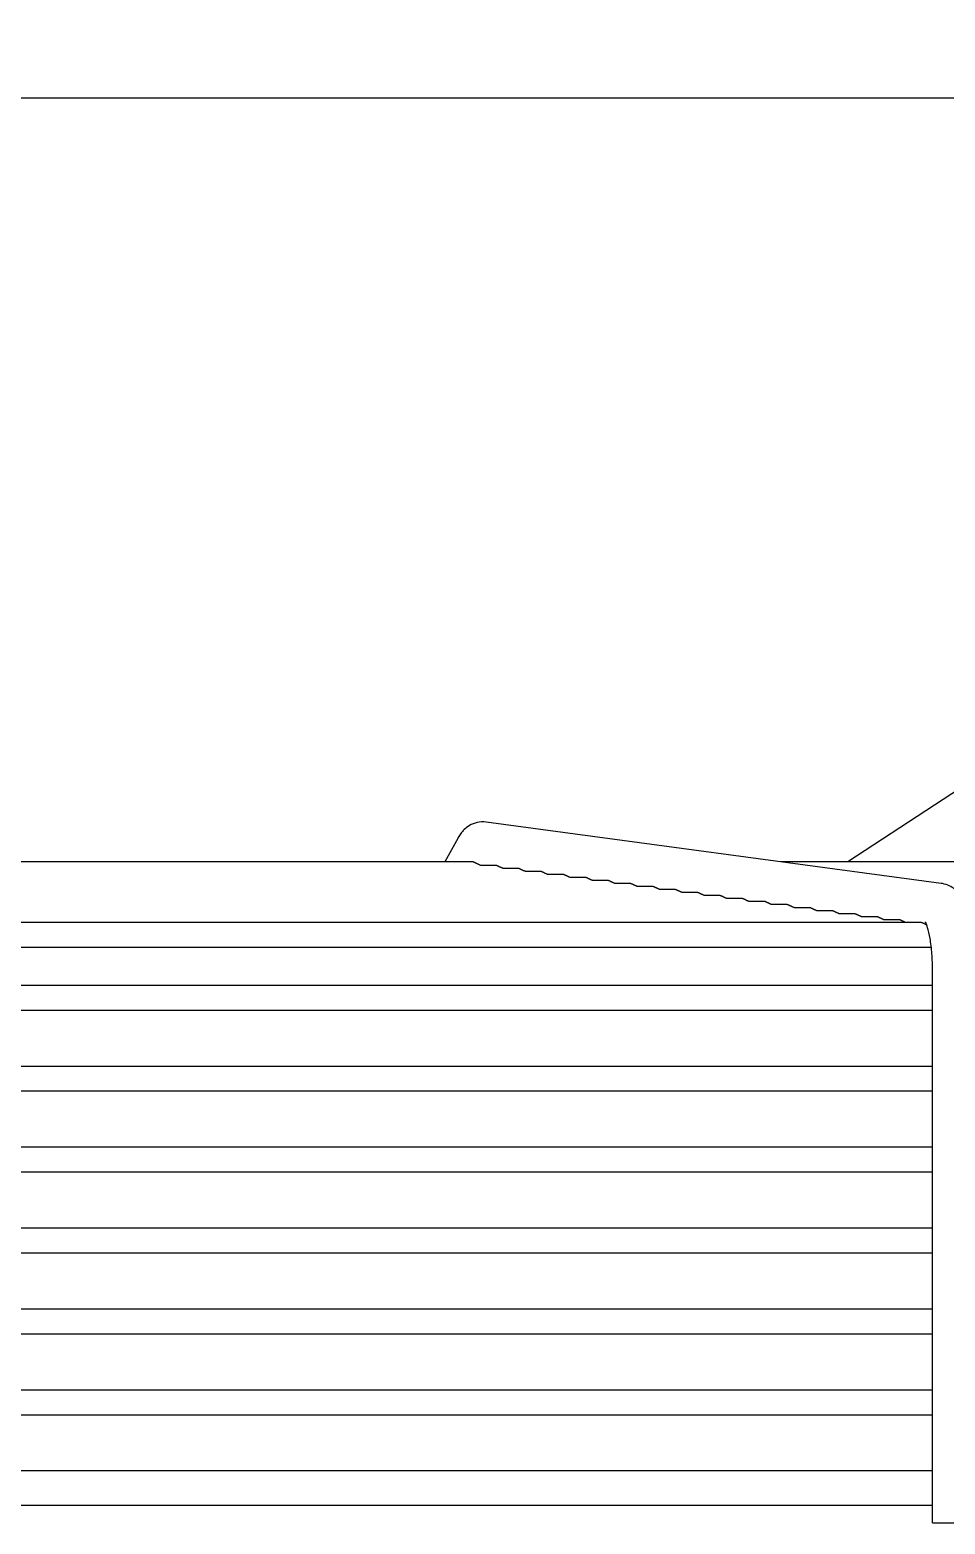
# Model space of a CAD drawing. Header units: millimetres. Extents: x 17700 to 32328, y 19251 to 29476.
# Drawn here: x 18041.08 to 18045.18, y 19604.19 to 19610.88 of the extents above; entities that cross this region are included whole.
import ezdxf

# ---------------------------------------------------------------- set-up
doc = ezdxf.new("R2010")
doc.units = ezdxf.units.MM
doc.header["$LTSCALE"] = 5
doc.layers.add('UNIT', color=6, linetype='Continuous')
doc.styles.add('SUBMITTAL', font='romans.shx', dxfattribs={"width": 0.75})
doc.dimstyles.new('SUBMITTAL', dxfattribs={"dimtxt": 0.09375, "dimasz": 0.09375, "dimexe": 0.03125, "dimexo": 0.0625, "dimgap": 0.0625, "dimtad": 0, "dimdec": 4, "dimzin": 4, "dimdsep": 46, "dimlunit": 4, "dimtxsty": 'SUBMITTAL', "dimcen": 0.09375, "dimclre": 6, "dimadec": 0, "dimazin": 0, "dimtfac": 1, "dimtdec": 0, "dimtofl": 0, "dimtmove": 0, "dimatfit": 3, "dimfxl": 0, "dimfrac": 2, "dimtolj": 1, "dimtzin": 4, "dimarcsym": 0})

msp = doc.modelspace()

# ---------------------------------------------------------------- linework, layer by layer
at = {"layer": 'UNIT'}
for p, q in [((18036.0256, 19610.5774), (18046.1049, 19610.5774)), ((18045.6803, 19607.7721), (18044.7434, 19607.1581)), ((18045.16, 19607.0615), (18043.1246, 19607.3361)), ((18042.9997, 19607.2662), (18042.9398, 19607.1581)), ((18043.0665, 19607.1581), (18039.064, 19607.1581)), ((18043.1001, 19607.1434), (18043.1685, 19607.1434)), ((18043.2, 19607.1299), (18043.2687, 19607.1299)), ((18043.3002, 19607.1164), (18043.3689, 19607.1164)), ((18045.9495, 19607.1581), (18044.4439, 19607.1581)), ((18043.4004, 19607.1029), (18043.4691, 19607.1029)), ((18043.5006, 19607.0894), (18043.5694, 19607.0894)), ((18043.6008, 19607.0759), (18043.6696, 19607.0759)), ((18043.7009, 19607.0624), (18043.7698, 19607.0624)), ((18043.8011, 19607.0489), (18043.87, 19607.0489)), ((18043.9013, 19607.0354), (18043.9702, 19607.0354)), ((18044.0015, 19607.0219), (18044.0705, 19607.0219)), ((18044.1017, 19607.0084), (18044.1707, 19607.0084)), ((18044.2019, 19606.9949), (18044.2709, 19606.9949)), ((18044.302, 19606.9814), (18044.3711, 19606.9814)), ((18044.4022, 19606.9679), (18044.4714, 19606.9679)), ((18044.5024, 19606.9544), (18044.5716, 19606.9544)), ((18044.6026, 19606.9409), (18044.6718, 19606.9409)), ((18044.7028, 19606.9274), (18044.772, 19606.9274)), ((18044.803, 19606.9139), (18044.8723, 19606.9139)), ((18045.0727, 19606.8869), (18037.0578, 19606.8869)), ((18044.9032, 19606.9004), (18044.9725, 19606.9004)), ((18037.0142, 19606.7767), (18045.1164, 19606.7767)), ((18045.1222, 19604.1995), (18045.1222, 19606.6689)), ((18045.1222, 19606.605), (18037.0083, 19606.605)), ((18044.3436, 19606.6064), (18044.3436, 19606.605)), ((18037.0083, 19606.4948), (18045.1222, 19606.4948)), ((18045.1222, 19606.2428), (18037.0083, 19606.2428)), ((18037.0083, 19606.1326), (18045.1222, 19606.1326)), ((18045.1222, 19605.8806), (18037.0083, 19605.8806)), ((18037.0083, 19605.7704), (18045.1222, 19605.7704)), ((18045.1222, 19605.5184), (18037.0083, 19605.5184)), ((18037.0083, 19605.4081), (18045.1222, 19605.4081)), ((18045.1222, 19605.1562), (18037.0083, 19605.1562)), ((18037.0083, 19605.0459), (18045.1222, 19605.0459)), ((18045.1222, 19604.794), (18037.0083, 19604.794)), ((18037.0083, 19604.6837), (18045.1222, 19604.6837)), ((18045.1222, 19604.4318), (18037.0083, 19604.4318)), ((18037.0083, 19604.2782), (18045.1222, 19604.2782)), ((18045.1222, 19604.1995), (18045.3191, 19604.1995))]:
    msp.add_line(p, q, dxfattribs=at)
for centre, start, end in [((18042.2204, 19606.6132), 353.99009, 355.0051), ((18043.0078, 19606.6132), 184.9949, 186.00991)]:
    msp.add_arc(centre, 0.0787, start, end, dxfattribs=at)
for major_axis, start_param, end_param in [((-0.0861, 0.0478), 1.366612, 1.389255), ((0.0861, -0.0478), 6.024051, 6.046695)]:
    msp.add_ellipse((18042.7817, 19606.6705), major_axis=major_axis, ratio=0.875426, start_param=start_param, end_param=end_param, dxfattribs=at)
for points, knots in [([(18043.1246, 19607.3361), (18043.1113, 19607.3379), (18043.0973, 19607.3372), (18043.0716, 19607.3314), (18043.0602, 19607.3265), (18043.0412, 19607.3152), (18043.0335, 19607.3089), (18043.0207, 19607.2964), (18043.0156, 19607.2903), (18043.0068, 19607.2782), (18043.0031, 19607.2722), (18042.9998, 19607.2663), (18042.9998, 19607.2662), (18042.9997, 19607.2662)], [3.1066861, 3.1066861, 3.1066861, 3.1066861, 3.1999885, 3.1999885, 3.2942363, 3.2942363, 3.388484, 3.388484, 3.4827318, 3.4827318, 3.5769796, 3.5769796, 3.577925, 3.577925, 3.577925, 3.577925]), ([(18043.0665, 19607.1581), (18043.0666, 19607.1581), (18043.0666, 19607.1581), (18043.0666, 19607.1581), (18043.0669, 19607.1581), (18043.0671, 19607.1581), (18043.0674, 19607.158), (18043.0677, 19607.1579), (18043.0681, 19607.1579), (18043.0684, 19607.1577), (18043.0688, 19607.1576), (18043.0692, 19607.1575), (18043.0697, 19607.1573), (18043.0701, 19607.1571), (18043.0706, 19607.1569), (18043.0711, 19607.1567), (18043.0716, 19607.1564), (18043.0722, 19607.1562), (18043.0728, 19607.1559), (18043.0734, 19607.1556), (18043.074, 19607.1553), (18043.0747, 19607.155), (18043.0753, 19607.1546), (18043.0761, 19607.1543), (18043.0768, 19607.1539), (18043.0776, 19607.1535), (18043.0783, 19607.1531), (18043.0792, 19607.1527), (18043.08, 19607.1523), (18043.0809, 19607.1518), (18043.0818, 19607.1514), (18043.0827, 19607.1509), (18043.0837, 19607.1504), (18043.0847, 19607.15), (18043.0857, 19607.1495), (18043.0867, 19607.149), (18043.0878, 19607.1484), (18043.0889, 19607.1479), (18043.0901, 19607.1474), (18043.0913, 19607.1469), (18043.0925, 19607.1463), (18043.0938, 19607.1458), (18043.0951, 19607.1453), (18043.0964, 19607.1447), (18043.0978, 19607.1442), (18043.0992, 19607.1437), (18043.0995, 19607.1436), (18043.0998, 19607.1435), (18043.1001, 19607.1434)], [0.4847824, 0.4847824, 0.4847824, 0.4847824, 0.4878049, 0.4878049, 0.4878049, 0.5121951, 0.5121951, 0.5121951, 0.5365854, 0.5365854, 0.5365854, 0.5609756, 0.5609756, 0.5609756, 0.5853659, 0.5853659, 0.5853659, 0.6097561, 0.6097561, 0.6097561, 0.6341463, 0.6341463, 0.6341463, 0.6585366, 0.6585366, 0.6585366, 0.6829268, 0.6829268, 0.6829268, 0.7073171, 0.7073171, 0.7073171, 0.7317073, 0.7317073, 0.7317073, 0.7560976, 0.7560976, 0.7560976, 0.7804878, 0.7804878, 0.7804878, 0.804878, 0.804878, 0.804878, 0.8292683, 0.8292683, 0.8292683, 0.834397, 0.834397, 0.834397, 0.834397]), ([(18043.1685, 19607.1434), (18043.1685, 19607.1434), (18043.1685, 19607.1434), (18043.1685, 19607.1434), (18043.1688, 19607.1433), (18043.169, 19607.1433), (18043.1693, 19607.1432), (18043.1696, 19607.1432), (18043.1699, 19607.1431), (18043.1703, 19607.143), (18043.1707, 19607.1429), (18043.1711, 19607.1427), (18043.1715, 19607.1426), (18043.1719, 19607.1424), (18043.1724, 19607.1422), (18043.1729, 19607.142), (18043.1734, 19607.1418), (18043.1739, 19607.1415), (18043.1745, 19607.1413), (18043.1751, 19607.141), (18043.1757, 19607.1407), (18043.1764, 19607.1404), (18043.177, 19607.1401), (18043.1777, 19607.1397), (18043.1784, 19607.1394), (18043.1792, 19607.139), (18043.1799, 19607.1387), (18043.1807, 19607.1383), (18043.1815, 19607.1379), (18043.1824, 19607.1374), (18043.1833, 19607.137), (18043.1842, 19607.1366), (18043.1851, 19607.1361), (18043.1861, 19607.1357), (18043.1871, 19607.1352), (18043.1881, 19607.1347), (18043.1892, 19607.1343), (18043.1903, 19607.1338), (18043.1914, 19607.1333), (18043.1926, 19607.1328), (18043.1938, 19607.1323), (18043.195, 19607.1318), (18043.1963, 19607.1313), (18043.1975, 19607.1308), (18043.1987, 19607.1303), (18043.2, 19607.1299)], [0.4842301, 0.4842301, 0.4842301, 0.4842301, 0.4878049, 0.4878049, 0.4878049, 0.5121951, 0.5121951, 0.5121951, 0.5365854, 0.5365854, 0.5365854, 0.5609756, 0.5609756, 0.5609756, 0.5853659, 0.5853659, 0.5853659, 0.6097561, 0.6097561, 0.6097561, 0.6341463, 0.6341463, 0.6341463, 0.6585366, 0.6585366, 0.6585366, 0.6829268, 0.6829268, 0.6829268, 0.7073171, 0.7073171, 0.7073171, 0.7317073, 0.7317073, 0.7317073, 0.7560976, 0.7560976, 0.7560976, 0.7804878, 0.7804878, 0.7804878, 0.804878, 0.804878, 0.804878, 0.8279727, 0.8279727, 0.8279727, 0.8279727]), ([(18043.2687, 19607.1299), (18043.2687, 19607.1299), (18043.2687, 19607.1299), (18043.2688, 19607.1299), (18043.269, 19607.1298), (18043.2692, 19607.1298), (18043.2695, 19607.1298), (18043.2698, 19607.1297), (18043.2702, 19607.1296), (18043.2705, 19607.1295), (18043.2709, 19607.1294), (18043.2713, 19607.1292), (18043.2717, 19607.1291), (18043.2722, 19607.1289), (18043.2726, 19607.1287), (18043.2731, 19607.1285), (18043.2736, 19607.1283), (18043.2742, 19607.128), (18043.2747, 19607.1278), (18043.2753, 19607.1275), (18043.2759, 19607.1272), (18043.2766, 19607.1269), (18043.2772, 19607.1266), (18043.2779, 19607.1262), (18043.2787, 19607.1259), (18043.2794, 19607.1255), (18043.2802, 19607.1252), (18043.281, 19607.1248), (18043.2818, 19607.1244), (18043.2826, 19607.1239), (18043.2835, 19607.1235), (18043.2844, 19607.1231), (18043.2854, 19607.1226), (18043.2863, 19607.1222), (18043.2873, 19607.1217), (18043.2884, 19607.1212), (18043.2894, 19607.1207), (18043.2905, 19607.1203), (18043.2916, 19607.1198), (18043.2928, 19607.1193), (18043.294, 19607.1188), (18043.2952, 19607.1183), (18043.2965, 19607.1178), (18043.2977, 19607.1173), (18043.2989, 19607.1168), (18043.3002, 19607.1164)], [0.4842433, 0.4842433, 0.4842433, 0.4842433, 0.4878049, 0.4878049, 0.4878049, 0.5121951, 0.5121951, 0.5121951, 0.5365854, 0.5365854, 0.5365854, 0.5609756, 0.5609756, 0.5609756, 0.5853659, 0.5853659, 0.5853659, 0.6097561, 0.6097561, 0.6097561, 0.6341463, 0.6341463, 0.6341463, 0.6585366, 0.6585366, 0.6585366, 0.6829268, 0.6829268, 0.6829268, 0.7073171, 0.7073171, 0.7073171, 0.7317073, 0.7317073, 0.7317073, 0.7560976, 0.7560976, 0.7560976, 0.7804878, 0.7804878, 0.7804878, 0.804878, 0.804878, 0.804878, 0.8276206, 0.8276206, 0.8276206, 0.8276206]), ([(18043.3689, 19607.1164), (18043.3689, 19607.1164), (18043.369, 19607.1164), (18043.369, 19607.1164), (18043.3692, 19607.1164), (18043.3695, 19607.1163), (18043.3698, 19607.1163), (18043.3701, 19607.1162), (18043.3704, 19607.1161), (18043.3707, 19607.116), (18043.3711, 19607.1159), (18043.3715, 19607.1157), (18043.3719, 19607.1156), (18043.3724, 19607.1154), (18043.3728, 19607.1152), (18043.3734, 19607.115), (18043.3739, 19607.1148), (18043.3744, 19607.1145), (18043.375, 19607.1143), (18043.3756, 19607.114), (18043.3762, 19607.1137), (18043.3768, 19607.1134), (18043.3775, 19607.1131), (18043.3782, 19607.1127), (18043.3789, 19607.1124), (18043.3796, 19607.112), (18043.3804, 19607.1116), (18043.3812, 19607.1113), (18043.382, 19607.1109), (18043.3829, 19607.1104), (18043.3838, 19607.11), (18043.3847, 19607.1096), (18043.3856, 19607.1091), (18043.3866, 19607.1087), (18043.3876, 19607.1082), (18043.3886, 19607.1077), (18043.3897, 19607.1072), (18043.3907, 19607.1067), (18043.3919, 19607.1063), (18043.3931, 19607.1058), (18043.3942, 19607.1053), (18043.3955, 19607.1047), (18043.3967, 19607.1042), (18043.3979, 19607.1038), (18043.3991, 19607.1033), (18043.4004, 19607.1029)], [0.4842566, 0.4842566, 0.4842566, 0.4842566, 0.4878049, 0.4878049, 0.4878049, 0.5121951, 0.5121951, 0.5121951, 0.5365854, 0.5365854, 0.5365854, 0.5609756, 0.5609756, 0.5609756, 0.5853659, 0.5853659, 0.5853659, 0.6097561, 0.6097561, 0.6097561, 0.6341463, 0.6341463, 0.6341463, 0.6585366, 0.6585366, 0.6585366, 0.6829268, 0.6829268, 0.6829268, 0.7073171, 0.7073171, 0.7073171, 0.7317073, 0.7317073, 0.7317073, 0.7560976, 0.7560976, 0.7560976, 0.7804878, 0.7804878, 0.7804878, 0.804878, 0.804878, 0.804878, 0.827268, 0.827268, 0.827268, 0.827268]), ([(18043.4691, 19607.1029), (18043.4692, 19607.1029), (18043.4692, 19607.1029), (18043.4692, 19607.1029), (18043.4694, 19607.1029), (18043.4697, 19607.1028), (18043.47, 19607.1028), (18043.4703, 19607.1027), (18043.4706, 19607.1026), (18043.471, 19607.1025), (18043.4713, 19607.1024), (18043.4717, 19607.1022), (18043.4722, 19607.1021), (18043.4726, 19607.1019), (18043.4731, 19607.1017), (18043.4736, 19607.1015), (18043.4741, 19607.1013), (18043.4746, 19607.101), (18043.4752, 19607.1008), (18043.4758, 19607.1005), (18043.4764, 19607.1002), (18043.4771, 19607.0999), (18043.4777, 19607.0996), (18043.4784, 19607.0992), (18043.4791, 19607.0989), (18043.4799, 19607.0985), (18043.4806, 19607.0981), (18043.4814, 19607.0977), (18043.4822, 19607.0973), (18043.4831, 19607.0969), (18043.484, 19607.0965), (18043.4849, 19607.0961), (18043.4858, 19607.0956), (18043.4868, 19607.0952), (18043.4878, 19607.0947), (18043.4888, 19607.0942), (18043.4899, 19607.0937), (18043.491, 19607.0932), (18043.4921, 19607.0927), (18043.4933, 19607.0922), (18043.4945, 19607.0917), (18043.4957, 19607.0912), (18043.497, 19607.0907), (18043.4981, 19607.0903), (18043.4993, 19607.0898), (18043.5006, 19607.0894)], [0.48427, 0.48427, 0.48427, 0.48427, 0.4878049, 0.4878049, 0.4878049, 0.5121951, 0.5121951, 0.5121951, 0.5365854, 0.5365854, 0.5365854, 0.5609756, 0.5609756, 0.5609756, 0.5853659, 0.5853659, 0.5853659, 0.6097561, 0.6097561, 0.6097561, 0.6341463, 0.6341463, 0.6341463, 0.6585366, 0.6585366, 0.6585366, 0.6829268, 0.6829268, 0.6829268, 0.7073171, 0.7073171, 0.7073171, 0.7317073, 0.7317073, 0.7317073, 0.7560976, 0.7560976, 0.7560976, 0.7804878, 0.7804878, 0.7804878, 0.804878, 0.804878, 0.804878, 0.8269153, 0.8269153, 0.8269153, 0.8269153]), ([(18043.5694, 19607.0894), (18043.5694, 19607.0894), (18043.5694, 19607.0894), (18043.5694, 19607.0894), (18043.5697, 19607.0894), (18043.5699, 19607.0893), (18043.5702, 19607.0893), (18043.5705, 19607.0892), (18043.5708, 19607.0891), (18043.5712, 19607.089), (18043.5716, 19607.0889), (18043.572, 19607.0887), (18043.5724, 19607.0886), (18043.5728, 19607.0884), (18043.5733, 19607.0882), (18043.5738, 19607.088), (18043.5743, 19607.0878), (18043.5749, 19607.0875), (18043.5754, 19607.0873), (18043.576, 19607.087), (18043.5766, 19607.0867), (18043.5773, 19607.0864), (18043.5779, 19607.0861), (18043.5786, 19607.0857), (18043.5794, 19607.0854), (18043.5801, 19607.085), (18043.5809, 19607.0846), (18043.5817, 19607.0842), (18043.5825, 19607.0838), (18043.5833, 19607.0834), (18043.5842, 19607.083), (18043.5851, 19607.0826), (18043.5861, 19607.0821), (18043.587, 19607.0816), (18043.588, 19607.0812), (18043.5891, 19607.0807), (18043.5901, 19607.0802), (18043.5912, 19607.0797), (18043.5923, 19607.0792), (18043.5935, 19607.0787), (18043.5947, 19607.0782), (18043.5959, 19607.0777), (18043.5972, 19607.0772), (18043.5984, 19607.0768), (18043.5995, 19607.0763), (18043.6008, 19607.0759)], [0.4842834, 0.4842834, 0.4842834, 0.4842834, 0.4878049, 0.4878049, 0.4878049, 0.5121951, 0.5121951, 0.5121951, 0.5365854, 0.5365854, 0.5365854, 0.5609756, 0.5609756, 0.5609756, 0.5853659, 0.5853659, 0.5853659, 0.6097561, 0.6097561, 0.6097561, 0.6341463, 0.6341463, 0.6341463, 0.6585366, 0.6585366, 0.6585366, 0.6829268, 0.6829268, 0.6829268, 0.7073171, 0.7073171, 0.7073171, 0.7317073, 0.7317073, 0.7317073, 0.7560976, 0.7560976, 0.7560976, 0.7804878, 0.7804878, 0.7804878, 0.804878, 0.804878, 0.804878, 0.8265624, 0.8265624, 0.8265624, 0.8265624]), ([(18043.6696, 19607.0759), (18043.6696, 19607.0759), (18043.6696, 19607.0759), (18043.6697, 19607.0759), (18043.6699, 19607.0759), (18043.6701, 19607.0758), (18043.6704, 19607.0758), (18043.6707, 19607.0757), (18043.6711, 19607.0756), (18043.6714, 19607.0755), (18043.6718, 19607.0754), (18043.6722, 19607.0752), (18043.6726, 19607.0751), (18043.6731, 19607.0749), (18043.6735, 19607.0747), (18043.674, 19607.0745), (18043.6745, 19607.0743), (18043.6751, 19607.074), (18043.6757, 19607.0738), (18043.6762, 19607.0735), (18043.6769, 19607.0732), (18043.6775, 19607.0729), (18043.6782, 19607.0726), (18043.6789, 19607.0722), (18043.6796, 19607.0719), (18043.6803, 19607.0715), (18043.6811, 19607.0711), (18043.6819, 19607.0707), (18043.6827, 19607.0703), (18043.6836, 19607.0699), (18043.6845, 19607.0695), (18043.6854, 19607.0691), (18043.6863, 19607.0686), (18043.6873, 19607.0681), (18043.6883, 19607.0677), (18043.6893, 19607.0672), (18043.6904, 19607.0667), (18043.6915, 19607.0662), (18043.6926, 19607.0657), (18043.6938, 19607.0652), (18043.6949, 19607.0647), (18043.6962, 19607.0642), (18043.6975, 19607.0637), (18043.6986, 19607.0633), (18043.6997, 19607.0628), (18043.7009, 19607.0624)], [0.484297, 0.484297, 0.484297, 0.484297, 0.4878049, 0.4878049, 0.4878049, 0.5121951, 0.5121951, 0.5121951, 0.5365854, 0.5365854, 0.5365854, 0.5609756, 0.5609756, 0.5609756, 0.5853659, 0.5853659, 0.5853659, 0.6097561, 0.6097561, 0.6097561, 0.6341463, 0.6341463, 0.6341463, 0.6585366, 0.6585366, 0.6585366, 0.6829268, 0.6829268, 0.6829268, 0.7073171, 0.7073171, 0.7073171, 0.7317073, 0.7317073, 0.7317073, 0.7560976, 0.7560976, 0.7560976, 0.7804878, 0.7804878, 0.7804878, 0.804878, 0.804878, 0.804878, 0.8262097, 0.8262097, 0.8262097, 0.8262097]), ([(18043.7698, 19607.0624), (18043.7698, 19607.0624), (18043.7699, 19607.0624), (18043.7699, 19607.0624), (18043.7701, 19607.0624), (18043.7704, 19607.0623), (18043.7707, 19607.0623), (18043.771, 19607.0622), (18043.7713, 19607.0621), (18043.7717, 19607.062), (18043.772, 19607.0619), (18043.7724, 19607.0618), (18043.7728, 19607.0616), (18043.7733, 19607.0614), (18043.7738, 19607.0612), (18043.7743, 19607.061), (18043.7748, 19607.0608), (18043.7753, 19607.0605), (18043.7759, 19607.0603), (18043.7765, 19607.06), (18043.7771, 19607.0597), (18043.7777, 19607.0594), (18043.7784, 19607.0591), (18043.7791, 19607.0587), (18043.7798, 19607.0584), (18043.7805, 19607.058), (18043.7813, 19607.0576), (18043.7821, 19607.0572), (18043.7829, 19607.0568), (18043.7838, 19607.0564), (18043.7847, 19607.056), (18043.7856, 19607.0555), (18043.7865, 19607.0551), (18043.7875, 19607.0546), (18043.7885, 19607.0542), (18043.7895, 19607.0537), (18043.7906, 19607.0532), (18043.7917, 19607.0527), (18043.7928, 19607.0522), (18043.794, 19607.0517), (18043.7952, 19607.0512), (18043.7964, 19607.0507), (18043.7977, 19607.0502), (18043.7988, 19607.0497), (18043.7999, 19607.0493), (18043.8011, 19607.0489)], [0.4843105, 0.4843105, 0.4843105, 0.4843105, 0.4878049, 0.4878049, 0.4878049, 0.5121951, 0.5121951, 0.5121951, 0.5365854, 0.5365854, 0.5365854, 0.5609756, 0.5609756, 0.5609756, 0.5853659, 0.5853659, 0.5853659, 0.6097561, 0.6097561, 0.6097561, 0.6341463, 0.6341463, 0.6341463, 0.6585366, 0.6585366, 0.6585366, 0.6829268, 0.6829268, 0.6829268, 0.7073171, 0.7073171, 0.7073171, 0.7317073, 0.7317073, 0.7317073, 0.7560976, 0.7560976, 0.7560976, 0.7804878, 0.7804878, 0.7804878, 0.804878, 0.804878, 0.804878, 0.8258572, 0.8258572, 0.8258572, 0.8258572]), ([(18043.87, 19607.0489), (18043.8701, 19607.0489), (18043.8701, 19607.0489), (18043.8701, 19607.0489), (18043.8703, 19607.0489), (18043.8706, 19607.0488), (18043.8709, 19607.0488), (18043.8712, 19607.0487), (18043.8715, 19607.0486), (18043.8719, 19607.0485), (18043.8722, 19607.0484), (18043.8726, 19607.0483), (18043.8731, 19607.0481), (18043.8735, 19607.0479), (18043.874, 19607.0477), (18043.8745, 19607.0475), (18043.875, 19607.0473), (18043.8755, 19607.047), (18043.8761, 19607.0468), (18043.8767, 19607.0465), (18043.8773, 19607.0462), (18043.878, 19607.0459), (18043.8786, 19607.0456), (18043.8793, 19607.0452), (18043.88, 19607.0449), (18043.8808, 19607.0445), (18043.8815, 19607.0441), (18043.8824, 19607.0437), (18043.8832, 19607.0433), (18043.884, 19607.0429), (18043.8849, 19607.0425), (18043.8858, 19607.042), (18043.8868, 19607.0416), (18043.8877, 19607.0411), (18043.8887, 19607.0407), (18043.8898, 19607.0402), (18043.8908, 19607.0397), (18043.8919, 19607.0392), (18043.8931, 19607.0387), (18043.8942, 19607.0382), (18043.8954, 19607.0377), (18043.8966, 19607.0372), (18043.8979, 19607.0367), (18043.899, 19607.0362), (18043.9001, 19607.0358), (18043.9013, 19607.0354)], [0.484326, 0.484326, 0.484326, 0.484326, 0.4878049, 0.4878049, 0.4878049, 0.5121951, 0.5121951, 0.5121951, 0.5365854, 0.5365854, 0.5365854, 0.5609756, 0.5609756, 0.5609756, 0.5853659, 0.5853659, 0.5853659, 0.6097561, 0.6097561, 0.6097561, 0.6341463, 0.6341463, 0.6341463, 0.6585366, 0.6585366, 0.6585366, 0.6829268, 0.6829268, 0.6829268, 0.7073171, 0.7073171, 0.7073171, 0.7317073, 0.7317073, 0.7317073, 0.7560976, 0.7560976, 0.7560976, 0.7804878, 0.7804878, 0.7804878, 0.804878, 0.804878, 0.804878, 0.8255542, 0.8255542, 0.8255542, 0.8255542]), ([(18045.3191, 19606.6689), (18045.3191, 19606.7017), (18045.3178, 19606.7345), (18045.3126, 19606.7979), (18045.3087, 19606.8283), (18045.2983, 19606.8852), (18045.2919, 19606.9115), (18045.2753, 19606.9601), (18045.2658, 19606.9825), (18045.242, 19607.0152), (18045.2329, 19607.0257), (18045.2068, 19607.0462), (18045.1886, 19607.0562), (18045.1644, 19607.0608), (18045.1623, 19607.0612), (18045.16, 19607.0615)], [1.570796, 1.570796, 1.570796, 1.570796, 1.877974, 1.877974, 2.185152, 2.185152, 2.49233, 2.49233, 2.799508, 2.799508, 2.940974, 2.940974, 3.091858, 3.091858, 3.106686, 3.106686, 3.106686, 3.106686]), ([(18043.9702, 19607.0354), (18043.9703, 19607.0354), (18043.9703, 19607.0354), (18043.9703, 19607.0354), (18043.9706, 19607.0354), (18043.9708, 19607.0353), (18043.9711, 19607.0353), (18043.9714, 19607.0352), (18043.9717, 19607.0351), (18043.9721, 19607.035), (18043.9725, 19607.0349), (18043.9729, 19607.0348), (18043.9733, 19607.0346), (18043.9737, 19607.0344), (18043.9742, 19607.0342), (18043.9747, 19607.034), (18043.9752, 19607.0338), (18043.9758, 19607.0335), (18043.9763, 19607.0333), (18043.9769, 19607.033), (18043.9775, 19607.0327), (18043.9782, 19607.0324), (18043.9789, 19607.0321), (18043.9795, 19607.0317), (18043.9803, 19607.0314), (18043.981, 19607.031), (18043.9818, 19607.0306), (18043.9826, 19607.0302), (18043.9834, 19607.0298), (18043.9843, 19607.0294), (18043.9852, 19607.029), (18043.9861, 19607.0285), (18043.987, 19607.0281), (18043.988, 19607.0276), (18043.989, 19607.0271), (18043.99, 19607.0267), (18043.9911, 19607.0262), (18043.9922, 19607.0257), (18043.9933, 19607.0252), (18043.9945, 19607.0247), (18043.9957, 19607.0242), (18043.9969, 19607.0237), (18043.9982, 19607.0232), (18043.9992, 19607.0227), (18044.0003, 19607.0223), (18044.0015, 19607.0219)], [0.48434, 0.48434, 0.48434, 0.48434, 0.4878049, 0.4878049, 0.4878049, 0.5121951, 0.5121951, 0.5121951, 0.5365854, 0.5365854, 0.5365854, 0.5609756, 0.5609756, 0.5609756, 0.5853659, 0.5853659, 0.5853659, 0.6097561, 0.6097561, 0.6097561, 0.6341463, 0.6341463, 0.6341463, 0.6585366, 0.6585366, 0.6585366, 0.6829268, 0.6829268, 0.6829268, 0.7073171, 0.7073171, 0.7073171, 0.7317073, 0.7317073, 0.7317073, 0.7560976, 0.7560976, 0.7560976, 0.7804878, 0.7804878, 0.7804878, 0.804878, 0.804878, 0.804878, 0.8252026, 0.8252026, 0.8252026, 0.8252026]), ([(18044.0705, 19607.0219), (18044.0705, 19607.0219), (18044.0705, 19607.0219), (18044.0706, 19607.0219), (18044.0708, 19607.0219), (18044.071, 19607.0218), (18044.0713, 19607.0218), (18044.0716, 19607.0217), (18044.072, 19607.0216), (18044.0723, 19607.0215), (18044.0727, 19607.0214), (18044.0731, 19607.0213), (18044.0735, 19607.0211), (18044.074, 19607.0209), (18044.0744, 19607.0207), (18044.0749, 19607.0205), (18044.0755, 19607.0203), (18044.076, 19607.02), (18044.0766, 19607.0198), (18044.0772, 19607.0195), (18044.0778, 19607.0192), (18044.0784, 19607.0189), (18044.0791, 19607.0186), (18044.0798, 19607.0182), (18044.0805, 19607.0179), (18044.0812, 19607.0175), (18044.082, 19607.0171), (18044.0828, 19607.0167), (18044.0836, 19607.0163), (18044.0845, 19607.0159), (18044.0854, 19607.0155), (18044.0863, 19607.015), (18044.0872, 19607.0146), (18044.0882, 19607.0141), (18044.0892, 19607.0136), (18044.0902, 19607.0132), (18044.0913, 19607.0127), (18044.0924, 19607.0122), (18044.0935, 19607.0117), (18044.0947, 19607.0112), (18044.0959, 19607.0107), (18044.0971, 19607.0102), (18044.0984, 19607.0096), (18044.0995, 19607.0092), (18044.1006, 19607.0088), (18044.1017, 19607.0084)], [0.484354, 0.484354, 0.484354, 0.484354, 0.4878049, 0.4878049, 0.4878049, 0.5121951, 0.5121951, 0.5121951, 0.5365854, 0.5365854, 0.5365854, 0.5609756, 0.5609756, 0.5609756, 0.5853659, 0.5853659, 0.5853659, 0.6097561, 0.6097561, 0.6097561, 0.6341463, 0.6341463, 0.6341463, 0.6585366, 0.6585366, 0.6585366, 0.6829268, 0.6829268, 0.6829268, 0.7073171, 0.7073171, 0.7073171, 0.7317073, 0.7317073, 0.7317073, 0.7560976, 0.7560976, 0.7560976, 0.7804878, 0.7804878, 0.7804878, 0.804878, 0.804878, 0.804878, 0.8248515, 0.8248515, 0.8248515, 0.8248515]), ([(18044.1707, 19607.0084), (18044.1707, 19607.0084), (18044.1708, 19607.0084), (18044.1708, 19607.0084), (18044.171, 19607.0084), (18044.1713, 19607.0084), (18044.1716, 19607.0083), (18044.1719, 19607.0082), (18044.1722, 19607.0081), (18044.1726, 19607.008), (18044.1729, 19607.0079), (18044.1733, 19607.0078), (18044.1738, 19607.0076), (18044.1742, 19607.0074), (18044.1747, 19607.0072), (18044.1752, 19607.007), (18044.1757, 19607.0068), (18044.1762, 19607.0065), (18044.1768, 19607.0063), (18044.1774, 19607.006), (18044.178, 19607.0057), (18044.1787, 19607.0054), (18044.1793, 19607.0051), (18044.18, 19607.0047), (18044.1807, 19607.0044), (18044.1815, 19607.004), (18044.1822, 19607.0036), (18044.1831, 19607.0032), (18044.1839, 19607.0028), (18044.1847, 19607.0024), (18044.1856, 19607.002), (18044.1865, 19607.0015), (18044.1875, 19607.0011), (18044.1884, 19607.0006), (18044.1894, 19607.0001), (18044.1905, 19606.9996), (18044.1916, 19606.9992), (18044.1926, 19606.9987), (18044.1938, 19606.9982), (18044.1949, 19606.9977), (18044.1961, 19606.9971), (18044.1974, 19606.9966), (18044.1987, 19606.9961), (18044.1997, 19606.9957), (18044.2008, 19606.9953), (18044.2019, 19606.9949)], [0.484368, 0.484368, 0.484368, 0.484368, 0.4878049, 0.4878049, 0.4878049, 0.5121951, 0.5121951, 0.5121951, 0.5365854, 0.5365854, 0.5365854, 0.5609756, 0.5609756, 0.5609756, 0.5853659, 0.5853659, 0.5853659, 0.6097561, 0.6097561, 0.6097561, 0.6341463, 0.6341463, 0.6341463, 0.6585366, 0.6585366, 0.6585366, 0.6829268, 0.6829268, 0.6829268, 0.7073171, 0.7073171, 0.7073171, 0.7317073, 0.7317073, 0.7317073, 0.7560976, 0.7560976, 0.7560976, 0.7804878, 0.7804878, 0.7804878, 0.804878, 0.804878, 0.804878, 0.824501, 0.824501, 0.824501, 0.824501]), ([(18044.2709, 19606.9949), (18044.2709, 19606.9949), (18044.271, 19606.9949), (18044.271, 19606.9949), (18044.2712, 19606.9949), (18044.2715, 19606.9949), (18044.2718, 19606.9948), (18044.2721, 19606.9947), (18044.2724, 19606.9946), (18044.2728, 19606.9945), (18044.2731, 19606.9944), (18044.2735, 19606.9943), (18044.274, 19606.9941), (18044.2744, 19606.9939), (18044.2749, 19606.9937), (18044.2754, 19606.9935), (18044.2759, 19606.9933), (18044.2765, 19606.993), (18044.277, 19606.9928), (18044.2776, 19606.9925), (18044.2782, 19606.9922), (18044.2789, 19606.9919), (18044.2795, 19606.9916), (18044.2802, 19606.9912), (18044.281, 19606.9909), (18044.2817, 19606.9905), (18044.2825, 19606.9901), (18044.2833, 19606.9897), (18044.2841, 19606.9893), (18044.285, 19606.9889), (18044.2859, 19606.9885), (18044.2868, 19606.988), (18044.2877, 19606.9876), (18044.2887, 19606.9871), (18044.2897, 19606.9866), (18044.2907, 19606.9861), (18044.2918, 19606.9856), (18044.2929, 19606.9852), (18044.294, 19606.9847), (18044.2952, 19606.9841), (18044.2964, 19606.9836), (18044.2976, 19606.9831), (18044.2989, 19606.9826), (18044.2999, 19606.9822), (18044.301, 19606.9818), (18044.302, 19606.9814)], [0.484382, 0.484382, 0.484382, 0.484382, 0.4878049, 0.4878049, 0.4878049, 0.5121951, 0.5121951, 0.5121951, 0.5365854, 0.5365854, 0.5365854, 0.5609756, 0.5609756, 0.5609756, 0.5853659, 0.5853659, 0.5853659, 0.6097561, 0.6097561, 0.6097561, 0.6341463, 0.6341463, 0.6341463, 0.6585366, 0.6585366, 0.6585366, 0.6829268, 0.6829268, 0.6829268, 0.7073171, 0.7073171, 0.7073171, 0.7317073, 0.7317073, 0.7317073, 0.7560976, 0.7560976, 0.7560976, 0.7804878, 0.7804878, 0.7804878, 0.804878, 0.804878, 0.804878, 0.8241512, 0.8241512, 0.8241512, 0.8241512]), ([(18044.3711, 19606.9814), (18044.3712, 19606.9814), (18044.3712, 19606.9814), (18044.3712, 19606.9814), (18044.3715, 19606.9814), (18044.3717, 19606.9814), (18044.372, 19606.9813), (18044.3723, 19606.9812), (18044.3726, 19606.9811), (18044.373, 19606.981), (18044.3734, 19606.9809), (18044.3738, 19606.9808), (18044.3742, 19606.9806), (18044.3746, 19606.9804), (18044.3751, 19606.9802), (18044.3756, 19606.98), (18044.3761, 19606.9798), (18044.3767, 19606.9795), (18044.3773, 19606.9793), (18044.3778, 19606.979), (18044.3785, 19606.9787), (18044.3791, 19606.9784), (18044.3798, 19606.9781), (18044.3805, 19606.9777), (18044.3812, 19606.9774), (18044.3819, 19606.977), (18044.3827, 19606.9766), (18044.3835, 19606.9762), (18044.3843, 19606.9758), (18044.3852, 19606.9754), (18044.3861, 19606.975), (18044.387, 19606.9745), (18044.3879, 19606.9741), (18044.3889, 19606.9736), (18044.3899, 19606.9731), (18044.3909, 19606.9726), (18044.392, 19606.9721), (18044.3931, 19606.9716), (18044.3942, 19606.9711), (18044.3954, 19606.9706), (18044.3966, 19606.9701), (18044.3978, 19606.9696), (18044.3991, 19606.9691), (18044.4001, 19606.9687), (18044.4012, 19606.9683), (18044.4022, 19606.9679)], [0.484396, 0.484396, 0.484396, 0.484396, 0.4878049, 0.4878049, 0.4878049, 0.5121951, 0.5121951, 0.5121951, 0.5365854, 0.5365854, 0.5365854, 0.5609756, 0.5609756, 0.5609756, 0.5853659, 0.5853659, 0.5853659, 0.6097561, 0.6097561, 0.6097561, 0.6341463, 0.6341463, 0.6341463, 0.6585366, 0.6585366, 0.6585366, 0.6829268, 0.6829268, 0.6829268, 0.7073171, 0.7073171, 0.7073171, 0.7317073, 0.7317073, 0.7317073, 0.7560976, 0.7560976, 0.7560976, 0.7804878, 0.7804878, 0.7804878, 0.804878, 0.804878, 0.804878, 0.823802, 0.823802, 0.823802, 0.823802]), ([(18044.4714, 19606.9679), (18044.4714, 19606.9679), (18044.4714, 19606.9679), (18044.4715, 19606.9679), (18044.4717, 19606.9679), (18044.4719, 19606.9679), (18044.4722, 19606.9678), (18044.4725, 19606.9677), (18044.4729, 19606.9677), (18044.4732, 19606.9675), (18044.4736, 19606.9674), (18044.474, 19606.9673), (18044.4744, 19606.9671), (18044.4749, 19606.9669), (18044.4753, 19606.9667), (18044.4759, 19606.9665), (18044.4764, 19606.9663), (18044.4769, 19606.966), (18044.4775, 19606.9658), (18044.4781, 19606.9655), (18044.4787, 19606.9652), (18044.4793, 19606.9649), (18044.48, 19606.9646), (18044.4807, 19606.9642), (18044.4814, 19606.9639), (18044.4822, 19606.9635), (18044.4829, 19606.9631), (18044.4838, 19606.9627), (18044.4846, 19606.9623), (18044.4854, 19606.9619), (18044.4863, 19606.9614), (18044.4872, 19606.961), (18044.4882, 19606.9605), (18044.4892, 19606.9601), (18044.4901, 19606.9596), (18044.4912, 19606.9591), (18044.4923, 19606.9586), (18044.4933, 19606.9581), (18044.4945, 19606.9576), (18044.4957, 19606.9571), (18044.4969, 19606.9566), (18044.4981, 19606.9561), (18044.4994, 19606.9556), (18044.5004, 19606.9552), (18044.5014, 19606.9548), (18044.5024, 19606.9544)], [0.48441, 0.48441, 0.48441, 0.48441, 0.4878049, 0.4878049, 0.4878049, 0.5121951, 0.5121951, 0.5121951, 0.5365854, 0.5365854, 0.5365854, 0.5609756, 0.5609756, 0.5609756, 0.5853659, 0.5853659, 0.5853659, 0.6097561, 0.6097561, 0.6097561, 0.6341463, 0.6341463, 0.6341463, 0.6585366, 0.6585366, 0.6585366, 0.6829268, 0.6829268, 0.6829268, 0.7073171, 0.7073171, 0.7073171, 0.7317073, 0.7317073, 0.7317073, 0.7560976, 0.7560976, 0.7560976, 0.7804878, 0.7804878, 0.7804878, 0.804878, 0.804878, 0.804878, 0.8234536, 0.8234536, 0.8234536, 0.8234536]), ([(18044.5716, 19606.9544), (18044.5716, 19606.9544), (18044.5717, 19606.9544), (18044.5717, 19606.9544), (18044.5719, 19606.9544), (18044.5722, 19606.9544), (18044.5725, 19606.9543), (18044.5728, 19606.9542), (18044.5731, 19606.9542), (18044.5735, 19606.954), (18044.5738, 19606.9539), (18044.5742, 19606.9538), (18044.5747, 19606.9536), (18044.5751, 19606.9534), (18044.5756, 19606.9532), (18044.5761, 19606.953), (18044.5766, 19606.9528), (18044.5771, 19606.9526), (18044.5777, 19606.9523), (18044.5783, 19606.952), (18044.5789, 19606.9517), (18044.5796, 19606.9514), (18044.5802, 19606.9511), (18044.5809, 19606.9507), (18044.5817, 19606.9504), (18044.5824, 19606.95), (18044.5832, 19606.9496), (18044.584, 19606.9492), (18044.5848, 19606.9488), (18044.5857, 19606.9484), (18044.5866, 19606.9479), (18044.5875, 19606.9475), (18044.5884, 19606.947), (18044.5894, 19606.9466), (18044.5904, 19606.9461), (18044.5914, 19606.9456), (18044.5925, 19606.9451), (18044.5936, 19606.9446), (18044.5947, 19606.9441), (18044.5959, 19606.9436), (18044.5971, 19606.9431), (18044.5983, 19606.9426), (18044.5996, 19606.9421), (18044.6006, 19606.9417), (18044.6016, 19606.9413), (18044.6026, 19606.9409)], [0.4844239, 0.4844239, 0.4844239, 0.4844239, 0.4878049, 0.4878049, 0.4878049, 0.5121951, 0.5121951, 0.5121951, 0.5365854, 0.5365854, 0.5365854, 0.5609756, 0.5609756, 0.5609756, 0.5853659, 0.5853659, 0.5853659, 0.6097561, 0.6097561, 0.6097561, 0.6341463, 0.6341463, 0.6341463, 0.6585366, 0.6585366, 0.6585366, 0.6829268, 0.6829268, 0.6829268, 0.7073171, 0.7073171, 0.7073171, 0.7317073, 0.7317073, 0.7317073, 0.7560976, 0.7560976, 0.7560976, 0.7804878, 0.7804878, 0.7804878, 0.804878, 0.804878, 0.804878, 0.823106, 0.823106, 0.823106, 0.823106]), ([(18044.6718, 19606.9409), (18044.6718, 19606.9409), (18044.6719, 19606.9409), (18044.6719, 19606.9409), (18044.6721, 19606.9409), (18044.6724, 19606.9409), (18044.6727, 19606.9408), (18044.673, 19606.9407), (18044.6733, 19606.9407), (18044.6737, 19606.9405), (18044.674, 19606.9404), (18044.6744, 19606.9403), (18044.6749, 19606.9401), (18044.6753, 19606.9399), (18044.6758, 19606.9397), (18044.6763, 19606.9395), (18044.6768, 19606.9393), (18044.6774, 19606.9391), (18044.6779, 19606.9388), (18044.6785, 19606.9385), (18044.6791, 19606.9382), (18044.6798, 19606.9379), (18044.6805, 19606.9376), (18044.6812, 19606.9372), (18044.6819, 19606.9369), (18044.6826, 19606.9365), (18044.6834, 19606.9361), (18044.6842, 19606.9357), (18044.685, 19606.9353), (18044.6859, 19606.9349), (18044.6868, 19606.9344), (18044.6877, 19606.934), (18044.6886, 19606.9335), (18044.6896, 19606.9331), (18044.6906, 19606.9326), (18044.6917, 19606.9321), (18044.6927, 19606.9316), (18044.6938, 19606.9311), (18044.695, 19606.9306), (18044.6961, 19606.9301), (18044.6973, 19606.9296), (18044.6986, 19606.9291), (18044.6999, 19606.9286), (18044.7008, 19606.9282), (18044.7018, 19606.9278), (18044.7028, 19606.9274)], [0.4844379, 0.4844379, 0.4844379, 0.4844379, 0.4878049, 0.4878049, 0.4878049, 0.5121951, 0.5121951, 0.5121951, 0.5365854, 0.5365854, 0.5365854, 0.5609756, 0.5609756, 0.5609756, 0.5853659, 0.5853659, 0.5853659, 0.6097561, 0.6097561, 0.6097561, 0.6341463, 0.6341463, 0.6341463, 0.6585366, 0.6585366, 0.6585366, 0.6829268, 0.6829268, 0.6829268, 0.7073171, 0.7073171, 0.7073171, 0.7317073, 0.7317073, 0.7317073, 0.7560976, 0.7560976, 0.7560976, 0.7804878, 0.7804878, 0.7804878, 0.804878, 0.804878, 0.804878, 0.8227592, 0.8227592, 0.8227592, 0.8227592]), ([(18044.772, 19606.9274), (18044.7721, 19606.9274), (18044.7721, 19606.9274), (18044.7721, 19606.9274), (18044.7724, 19606.9274), (18044.7726, 19606.9274), (18044.7729, 19606.9273), (18044.7732, 19606.9273), (18044.7735, 19606.9272), (18044.7739, 19606.927), (18044.7743, 19606.9269), (18044.7747, 19606.9268), (18044.7751, 19606.9266), (18044.7756, 19606.9264), (18044.776, 19606.9262), (18044.7765, 19606.926), (18044.777, 19606.9258), (18044.7776, 19606.9256), (18044.7782, 19606.9253), (18044.7788, 19606.925), (18044.7794, 19606.9247), (18044.78, 19606.9244), (18044.7807, 19606.9241), (18044.7814, 19606.9237), (18044.7821, 19606.9234), (18044.7829, 19606.923), (18044.7836, 19606.9226), (18044.7844, 19606.9222), (18044.7853, 19606.9218), (18044.7861, 19606.9214), (18044.787, 19606.9209), (18044.7879, 19606.9205), (18044.7889, 19606.92), (18044.7899, 19606.9196), (18044.7909, 19606.9191), (18044.7919, 19606.9186), (18044.793, 19606.9181), (18044.7941, 19606.9176), (18044.7952, 19606.9171), (18044.7964, 19606.9166), (18044.7976, 19606.9161), (18044.7988, 19606.9156), (18044.8001, 19606.915), (18044.801, 19606.9147), (18044.802, 19606.9143), (18044.803, 19606.9139)], [0.4844518, 0.4844518, 0.4844518, 0.4844518, 0.4878049, 0.4878049, 0.4878049, 0.5121951, 0.5121951, 0.5121951, 0.5365854, 0.5365854, 0.5365854, 0.5609756, 0.5609756, 0.5609756, 0.5853659, 0.5853659, 0.5853659, 0.6097561, 0.6097561, 0.6097561, 0.6341463, 0.6341463, 0.6341463, 0.6585366, 0.6585366, 0.6585366, 0.6829268, 0.6829268, 0.6829268, 0.7073171, 0.7073171, 0.7073171, 0.7317073, 0.7317073, 0.7317073, 0.7560976, 0.7560976, 0.7560976, 0.7804878, 0.7804878, 0.7804878, 0.804878, 0.804878, 0.804878, 0.8224133, 0.8224133, 0.8224133, 0.8224133]), ([(18044.8723, 19606.9139), (18044.8723, 19606.9139), (18044.8723, 19606.9139), (18044.8724, 19606.9139), (18044.8726, 19606.9139), (18044.8728, 19606.9139), (18044.8731, 19606.9138), (18044.8734, 19606.9138), (18044.8738, 19606.9137), (18044.8741, 19606.9136), (18044.8745, 19606.9134), (18044.8749, 19606.9133), (18044.8753, 19606.9131), (18044.8758, 19606.9129), (18044.8763, 19606.9128), (18044.8768, 19606.9125), (18044.8773, 19606.9123), (18044.8778, 19606.9121), (18044.8784, 19606.9118), (18044.879, 19606.9115), (18044.8796, 19606.9112), (18044.8803, 19606.9109), (18044.8809, 19606.9106), (18044.8816, 19606.9102), (18044.8824, 19606.9099), (18044.8831, 19606.9095), (18044.8839, 19606.9091), (18044.8847, 19606.9087), (18044.8855, 19606.9083), (18044.8864, 19606.9079), (18044.8873, 19606.9074), (18044.8882, 19606.907), (18044.8891, 19606.9065), (18044.8901, 19606.906), (18044.8911, 19606.9056), (18044.8921, 19606.9051), (18044.8932, 19606.9046), (18044.8943, 19606.9041), (18044.8954, 19606.9036), (18044.8966, 19606.9031), (18044.8978, 19606.9026), (18044.8991, 19606.902), (18044.9003, 19606.9015), (18044.9013, 19606.9012), (18044.9022, 19606.9008), (18044.9032, 19606.9004)], [0.4844658, 0.4844658, 0.4844658, 0.4844658, 0.4878049, 0.4878049, 0.4878049, 0.5121951, 0.5121951, 0.5121951, 0.5365854, 0.5365854, 0.5365854, 0.5609756, 0.5609756, 0.5609756, 0.5853659, 0.5853659, 0.5853659, 0.6097561, 0.6097561, 0.6097561, 0.6341463, 0.6341463, 0.6341463, 0.6585366, 0.6585366, 0.6585366, 0.6829268, 0.6829268, 0.6829268, 0.7073171, 0.7073171, 0.7073171, 0.7317073, 0.7317073, 0.7317073, 0.7560976, 0.7560976, 0.7560976, 0.7804878, 0.7804878, 0.7804878, 0.804878, 0.804878, 0.804878, 0.8220682, 0.8220682, 0.8220682, 0.8220682]), ([(18044.9725, 19606.9004), (18044.9725, 19606.9004), (18044.9725, 19606.9004), (18044.9726, 19606.9004), (18044.9728, 19606.9004), (18044.9731, 19606.9004), (18044.9734, 19606.9003), (18044.9737, 19606.9003), (18044.974, 19606.9002), (18044.9744, 19606.9001), (18044.9747, 19606.8999), (18044.9751, 19606.8998), (18044.9756, 19606.8996), (18044.976, 19606.8995), (18044.9765, 19606.8993), (18044.977, 19606.899), (18044.9775, 19606.8988), (18044.978, 19606.8986), (18044.9786, 19606.8983), (18044.9792, 19606.898), (18044.9798, 19606.8977), (18044.9805, 19606.8974), (18044.9812, 19606.8971), (18044.9818, 19606.8967), (18044.9826, 19606.8964), (18044.9833, 19606.896), (18044.9841, 19606.8956), (18044.9849, 19606.8952), (18044.9857, 19606.8948), (18044.9866, 19606.8944), (18044.9875, 19606.8939), (18044.9884, 19606.8935), (18044.9893, 19606.893), (18044.9903, 19606.8925), (18044.9913, 19606.8921), (18044.9924, 19606.8916), (18044.9935, 19606.8911), (18044.9945, 19606.8906), (18044.9957, 19606.8901), (18044.9969, 19606.8896), (18044.9981, 19606.889), (18044.9993, 19606.8885), (18045.0006, 19606.888), (18045.0015, 19606.8876), (18045.0024, 19606.8873), (18045.0033, 19606.8869)], [0.4844797, 0.4844797, 0.4844797, 0.4844797, 0.4878049, 0.4878049, 0.4878049, 0.5121951, 0.5121951, 0.5121951, 0.5365854, 0.5365854, 0.5365854, 0.5609756, 0.5609756, 0.5609756, 0.5853659, 0.5853659, 0.5853659, 0.6097561, 0.6097561, 0.6097561, 0.6341463, 0.6341463, 0.6341463, 0.6585366, 0.6585366, 0.6585366, 0.6829268, 0.6829268, 0.6829268, 0.7073171, 0.7073171, 0.7073171, 0.7317073, 0.7317073, 0.7317073, 0.7560976, 0.7560976, 0.7560976, 0.7804878, 0.7804878, 0.7804878, 0.804878, 0.804878, 0.804878, 0.8217241, 0.8217241, 0.8217241, 0.8217241]), ([(18045.0727, 19606.8869), (18045.0727, 19606.8869), (18045.0728, 19606.8869), (18045.0728, 19606.8869), (18045.073, 19606.8869), (18045.0733, 19606.8869), (18045.0736, 19606.8868), (18045.0739, 19606.8868), (18045.0742, 19606.8867), (18045.0746, 19606.8866), (18045.0749, 19606.8864), (18045.0754, 19606.8863), (18045.0758, 19606.8861), (18045.0762, 19606.886), (18045.0767, 19606.8858), (18045.0772, 19606.8855), (18045.0777, 19606.8853), (18045.0783, 19606.8851), (18045.0789, 19606.8848), (18045.0794, 19606.8845), (18045.0801, 19606.8842), (18045.0807, 19606.8839), (18045.0814, 19606.8836), (18045.0821, 19606.8832), (18045.0828, 19606.8829), (18045.0836, 19606.8825), (18045.0843, 19606.8821), (18045.0851, 19606.8817), (18045.086, 19606.8813), (18045.0868, 19606.8809), (18045.0877, 19606.8804), (18045.0886, 19606.88), (18045.0896, 19606.8795), (18045.0906, 19606.879), (18045.0916, 19606.8786), (18045.0926, 19606.8781), (18045.0937, 19606.8776), (18045.0943, 19606.8773), (18045.095, 19606.877), (18045.0957, 19606.8766)], [0.4844942, 0.4844942, 0.4844942, 0.4844942, 0.4878049, 0.4878049, 0.4878049, 0.5121951, 0.5121951, 0.5121951, 0.5365854, 0.5365854, 0.5365854, 0.5609756, 0.5609756, 0.5609756, 0.5853659, 0.5853659, 0.5853659, 0.6097561, 0.6097561, 0.6097561, 0.6341463, 0.6341463, 0.6341463, 0.6585366, 0.6585366, 0.6585366, 0.6829268, 0.6829268, 0.6829268, 0.7073171, 0.7073171, 0.7073171, 0.7317073, 0.7317073, 0.7317073, 0.7560976, 0.7560976, 0.7560976, 0.7708389, 0.7708389, 0.7708389, 0.7708389]), ([(18045.1222, 19606.6689), (18045.1222, 19606.6953), (18045.1212, 19606.7217), (18045.1173, 19606.7713), (18045.1145, 19606.7945), (18045.1078, 19606.8339), (18045.1039, 19606.8505), (18045.0969, 19606.8741), (18045.0937, 19606.8822), (18045.0907, 19606.8884), (18045.09, 19606.8895), (18045.09, 19606.8895)], [1.570796, 1.570796, 1.570796, 1.570796, 1.864819, 1.864819, 2.15372, 2.15372, 2.423663, 2.423663, 2.651375, 2.651375, 2.761758, 2.761758, 2.761758, 2.761758])]:
    msp.add_open_spline(points, degree=3, knots=knots, dxfattribs=at)

# ---------------------------------------------------------------- leaders
msp.add_leader([(18159.4234, 19600.8419), (18146.3104, 19614.846), (17982.6824, 19614.846)], dimstyle='SUBMITTAL', override={"dimscale": 36, "dimarcsym": 1}, dxfattribs=at)

doc.saveas('drawing.dxf')
